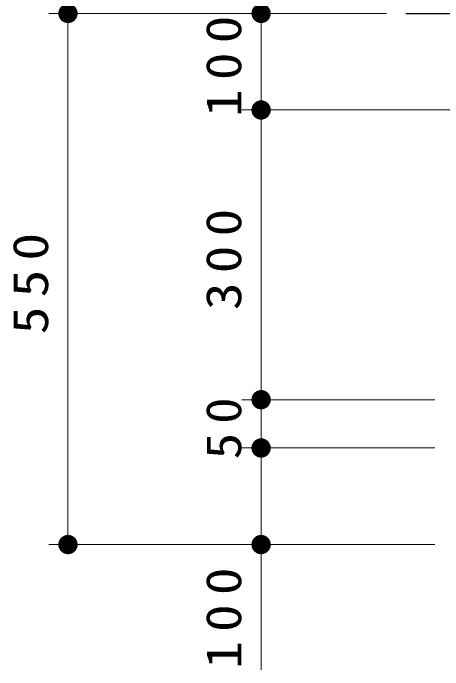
# Model space of a CAD drawing. Units: millimetres on the paper, with parts at other scales. Extents: x -365 to 0, y -26 to 257.
# Drawn here: x -138.72 to -116.47, y 152.75 to 186.75 of the extents above; entities that cross this region are included whole.
import ezdxf

# ---------------------------------------------------------------- set-up
doc = ezdxf.new("R2010")
doc.units = ezdxf.units.MM
doc.layers.add('1_20', color=7, linetype='Continuous', lineweight=13)
doc.styles.add('ＭＳ ゴシック', font='')
doc.styles.get('ＭＳ ゴシック').set_extended_font_data('MS Gothic')

# ---------------------------------------------------------------- blocks, each defined once
blk = doc.blocks.new('filled_dot')
at = {"color": 0, "linetype": 'Continuous', "lineweight": -2, "const_width": 1.25}
blk.add_lwpolyline([(-0.625, 0, 1), (0.625, 0, 1)], format="xyb", close=True, dxfattribs=at)

msp = doc.modelspace()

# ---------------------------------------------------------------- linework, layer by layer
at = {"layer": '1_20'}
for p, q in [((-119.378, 186.735), (-136.878, 186.735)), ((-135.878, 159.235), (-135.878, 186.735)), ((-125.878, 181.735), (-125.878, 186.735)), ((-114.378, 181.735), (-126.878, 181.735)), ((-125.878, 166.735), (-125.878, 181.735)), ((-116.878, 166.735), (-126.878, 166.735)), ((-116.878, 166.735), (-126.878, 166.735)), ((-125.878, 164.235), (-125.878, 166.735)), ((-116.878, 164.235), (-126.878, 164.235)), ((-125.878, 152.747), (-125.878, 164.235)), ((-116.878, 159.235), (-136.878, 159.235)), ((-116.878, 159.235), (-126.878, 159.235))]:
    msp.add_line(p, q, dxfattribs=at)
at = {"layer": '1_20', "lineweight": 25}
msp.add_line((-118.378, 186.735), (-109.593, 186.735), dxfattribs=at)

# ---------------------------------------------------------------- block references
at = {"layer": '1_20', "xscale": 0.4, "yscale": 0.4}
for p, rotation in [((-135.878, 186.735), 270), ((-125.878, 186.735), 270), ((-125.878, 181.735), 90), ((-125.878, 166.735), 90), ((-125.878, 166.735), 270), ((-125.878, 164.235), 90), ((-125.878, 164.235), 270), ((-135.878, 159.235), 90), ((-125.878, 159.235), 90)]:
    msp.add_blockref('filled_dot', p, dxfattribs=dict(at, rotation=rotation))

# ---------------------------------------------------------------- texts
at = {"layer": '1_20', "char_height": 1.833, "attachment_point": 8, "rotation": 90, "style": 'ＭＳ ゴシック'}
for s, insert in [('\\T1.33;\\W1.15;100', (-126.878, 184.235)), ('\\T1.33;\\W1.15;300', (-126.878, 174.235)), ('\\T1.33;\\W1.15;550', (-136.878, 172.985)), ('\\T1.34;\\W1.1;50', (-126.878, 165.485)), ('\\T1.33;\\W1.15;100', (-126.878, 155.663))]:
    msp.add_mtext(s, dxfattribs=dict(at, insert=insert))

doc.saveas('drawing.dxf')
